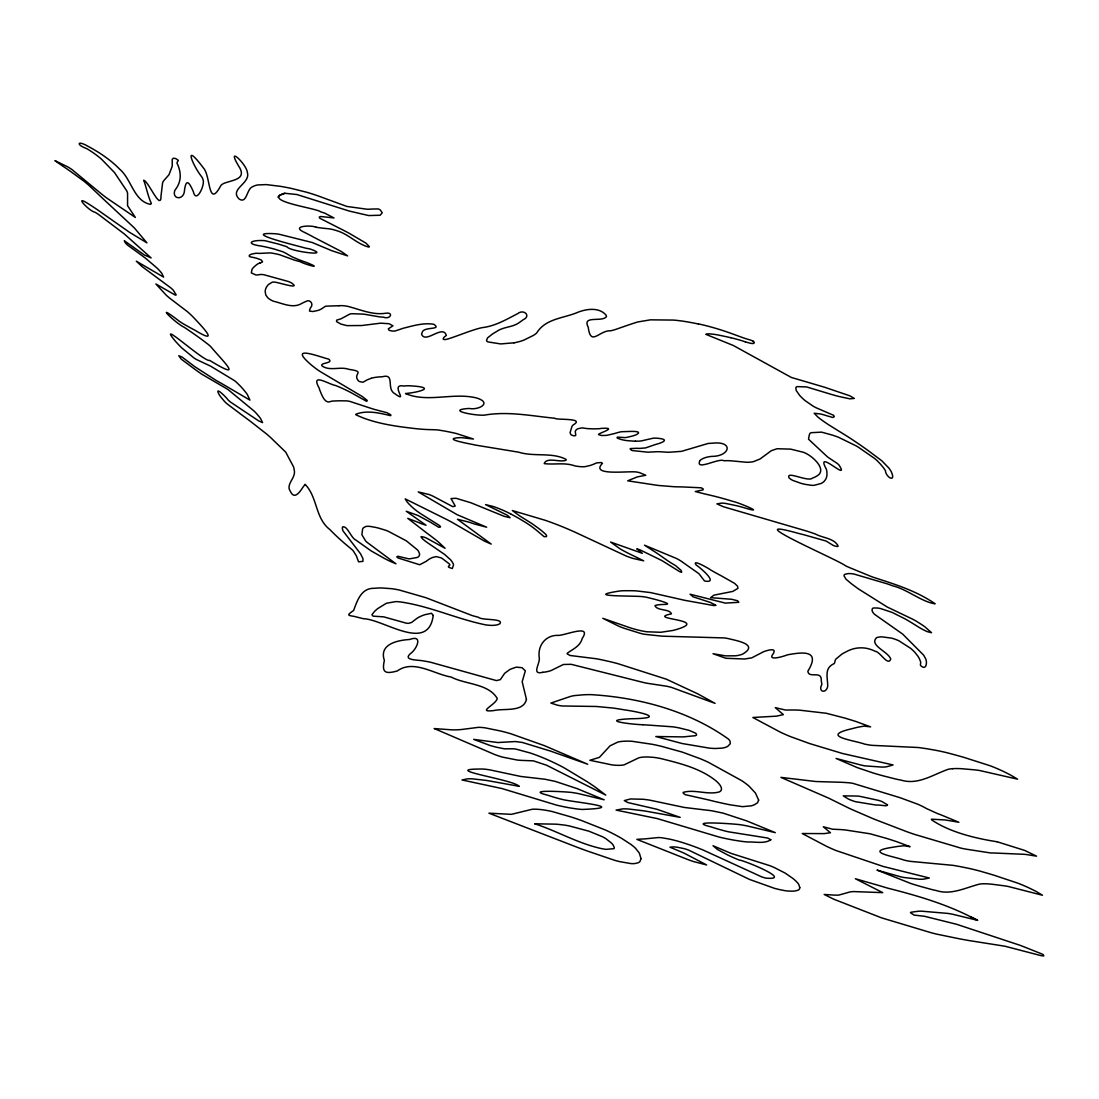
<?xml version="1.0" encoding="UTF-8"?>
<svg xmlns="http://www.w3.org/2000/svg" width="1099" height="1099" viewBox="0 0 1099 1099"><rect width="100%" height="100%" fill="white"/><g stroke="black" fill="none" stroke-linecap="round" stroke-linejoin="round"><path stroke-width="1.5" d="M277.937 197.133L279.641 195.127L285.232 193.328L296.936 194.537L349.386 211.09L368.673 215.555L380.13 215.253L382.246 212.739L380.281 209.991A3.242 1.346 28.5 0 0 378.138 208.934L371.613 209.044A63.041 26.184 29.2 0 1 367.245 209.25L346.886 206.447L319.452 196.405A103.704 40.828 28.5 0 0 306.14 192.091L291.757 188.52A184.302 71.078 28 0 0 280.451 186.335L266.192 184.591L257.592 184.962A46.639 18.463 29 0 0 252.866 186.61C246.451 188.492 247.234 204.112 239.239 199.111C228.757 189.028 250.847 183.602 247.344 172.406C246.671 164.232 225.542 144.189 238.579 165.935C247.838 179.824 231.958 179.824 223.262 183.657A64.374 25.167 29.1 0 0 221.009 185.319C207.89 209.84 210.788 175.716 203.494 168.078C182.75 140.425 192.243 164.919 201.859 177.021A21.692 8.38 30 0 1 203.04 179.755C205.238 184.879 196.117 204.304 193.355 191.679C188.561 180.607 185.717 178.601 184.247 192.352C182.31 200.664 171.732 198.809 174.878 190.278C181.706 181.843 181.527 172.502 176.98 163.078A16.938 6.58 29.9 0 1 177.392 161.896L178.326 160.385L176.156 158.819A4.465 1.731 30.1 0 0 173.299 158.283L172.2 159.437L172.255 164.397A59.744 22.845 30.5 0 1 172.076 166.636L169.012 174.714L163.806 180.621A52.134 19.892 29.5 0 0 162.625 182.654L160.962 196.405A103.43 39.399 29 0 0 160.99 198.012C159.685 208.906 148.338 181.143 143.694 180.236C146.538 187.874 148.035 196.515 151.36 203.439A11.43 4.245 29.9 0 1 150.357 204.332C133.79 201.172 131.413 178.876 119.557 169.081A43.424 16.045 30.4 0 0 115.464 165.097L112.386 162.418A54.497 20.057 30.4 0 0 103.814 155.893A50.211 18.504 30.4 0 0 98.567 152.404L93.58 149.395A61.736 22.667 30.4 0 0 87.755 146.167C77.177 139.985 76.037 144.78 86.464 148.502A24.521 9.094 30.5 0 1 89.514 150.302L93.003 152.624A44.29 16.306 30.5 0 1 97.715 156.072L98.8 156.923A34.467 12.735 30.5 0 1 101.671 159.355L114.516 172.57L126.797 190.924A31.885 11.718 30.2 0 1 127.566 193.259L127.566 205.719L135.342 217.437L106.521 197.875A95.256 35.855 30 0 1 101.012 193.575L71.93 169.534A25.098 9.08 30.4 0 0 67.685 166.856L54.95 160.619L61.53 165.262A217.877 73.674 30.3 0 1 70.432 171.32L83.812 181.101A56.887 20.318 30.3 0 1 88.95 185.415L97.344 193.342A285.575 114.062 29.3 0 0 102.344 198.095L134.325 227.905L146.923 242.865L129.407 232.232L98.058 210.197A89.046 31.019 29.9 0 0 86.766 202.82C73.784 194.88 89.843 211.558 94.899 212.189A19.384 6.896 29.9 0 1 98.498 214.442L124.297 233.95L151.126 257.922L144.244 254.927L124.297 240.736L125.245 242.659A15.441 5.509 29.5 0 0 127.649 245.173L140.301 254.364A97.042 33.341 29.4 0 1 145.947 258.581L157.184 268.183A43.795 15.317 29.4 0 1 161.8 273.349L163.627 277.127L136.303 261.177L142.101 266.604L170.977 288.02A18.985 6.635 29 0 1 173.34 290.26L176.183 294.875A2.665 0.934 28.9 0 1 175.167 295.027L155.879 283.968L166.128 295.082A43.768 15.482 28.8 0 0 170.18 298.557L187.393 311.663A57.959 19.782 28.9 0 1 193.424 317.323C200.636 325.07 221.696 346.446 195.018 330.277A230.653 85.736 29.1 0 1 190.58 327.928L183.519 323.971A29.7 10.317 28.7 0 1 179.302 321.224C151.772 300.041 175.359 323.188 184.096 327.214A186.308 59.868 28.7 0 1 201.625 339.399L208.109 344.344A30.223 10.248 28.4 0 1 210.582 346.473C224.017 362.382 244.775 381.765 209.552 360.335C204.702 362.67 155.399 317.171 175.126 340.882A118.39 41.295 28 0 0 181.692 347.861L194.331 358.247A15.757 5.316 28.3 0 0 197.408 359.95L210.623 366.159L234.114 380.405A15.468 5.179 28 0 1 236.587 382.37L240.434 386.189A88.002 28.835 28.3 0 1 247.248 394.349L249.94 400.118L221.407 383.4A58.563 19.919 28.1 0 1 215.459 380.007L194.811 366.695L181.981 356.996L178.766 355.733L181.198 359.085L194.853 369.278A116.151 40.21 28.1 0 0 201.612 374.086L223.784 387.04A27.97 9.218 28 0 1 228.372 389.829L254.034 411.012A43.507 14.218 27.8 0 1 256.603 413.664L258.306 415.656A70.02 22.722 28 0 1 260.697 418.76L262.565 422.62L258.485 420.793A18.463 6.031 27.6 0 0 256.507 419.447L230.708 402.207A23.793 7.899 27.8 0 1 227.946 399.802C226.394 397.343 213.975 385.103 219.099 394.527A73.564 24.673 27.5 0 0 220.94 397.151L224.594 401.506A25.991 8.613 27.8 0 0 227.191 403.924L242 415.092A277.566 82.81 28.1 0 1 250.709 421.563L266.576 433.995A73.029 23.299 27.7 0 1 270.876 437.787L285.74 452.156L293.557 466.883A86.45 27.406 27.7 0 1 294.161 469.616C296.235 476.842 288.323 481.815 289.051 488.464A39.276 12.405 26.7 0 0 290.356 491.28C294.285 500.265 299.89 491.954 302.816 487.393A505.114 155.124 30.3 0 0 305.082 484.316C317.803 497.462 315.015 518.22 329.934 529.622A158.682 50.994 25.8 0 0 338.204 537.699A177.337 57.285 25.7 0 0 343.863 542.769L351.611 549.266A15.276 4.657 26.4 0 1 353.342 551.011L356.364 555.86A53.906 16.279 26.6 0 1 357.01 557.646L358.576 561.823L362.904 561.383L363.013 558.745L360.568 553.841L343.053 530.954A36.253 11.32 26.3 0 1 342.558 526.888C347.641 525.404 350.897 538.428 356.419 540.378A13.243 4.121 26.3 0 0 358.823 542.164L371.256 550.97L384.471 558.457A92.371 29.453 26.2 0 0 389.65 561.081L395.956 563.814L366.846 542.164A14.067 4.396 26.3 0 1 365.569 540.887L361.887 534.718L362.615 529.017A42.737 13.449 26.1 0 1 363.494 527.754L365.665 526.545A19.658 6.182 26.3 0 1 367.629 526.297A22.639 7.13 26.2 0 1 370.102 526.421L375.377 527.355A57.821 18.051 26.1 0 1 378.812 528.179L385.474 530.185A18.532 5.852 26.2 0 1 388.235 531.27L406.3 540.818L417.277 549.734A13.834 4.369 26.1 0 1 418.499 551.231L419.502 553.69A28.203 8.888 26.2 0 1 419.475 555.009A30.044 9.465 26.2 0 1 417.345 557.44L409.625 558.841A13.174 4.135 26.1 0 1 408.086 558.69L397.865 556.259L396.808 556.822A3.118 0.975 26.1 0 0 398.346 558.072L419.694 564.749L426.481 561.177M699.843 460.715C695.008 471.526 719.048 457.555 723.966 460.756A53.356 20.744 23.8 0 1 733.006 460.989L746.358 462.267A43.136 17.268 24.3 0 0 753.639 461.594L760.11 458.956L771.319 450.686L777.075 448.735L790.703 449.134L803.726 452.376A13.779 5.591 23.5 0 1 807.367 454.162C814.194 457.94 828 470.729 815.994 476.513A93.772 38.012 24.2 0 1 812.395 478.161C808.04 482.31 785.345 470.152 789.096 477.886A8.036 3.201 23.5 0 0 792.86 480.428L800.951 483.326A41.089 16.526 23.6 0 0 805.127 484.343L811.268 485.277A20.318 8.119 23.5 0 0 814.222 485.305L820.939 483.533A44.276 17.79 23.7 0 0 824.044 481.444L825.514 479.562A63.44 25.511 23.9 0 0 826.984 474.397L826.915 472.364A83.936 33.712 24.1 0 0 826.379 469.232C814.153 446.95 850.873 483.313 838.963 464.987A12.57 5.11 23.3 0 0 836.943 463.228L828.495 457.596A18.037 7.418 23.2 0 1 826.489 455.961L808.507 439.174L809.29 435.067A34.728 14.369 23.2 0 1 809.592 434.146A17.872 7.391 23.4 0 1 810.045 433.404L810.54 432.979A6.086 2.528 23.5 0 1 811.378 432.69L821.503 432.127L832.383 435.108A138.076 54.84 23.1 0 1 838.194 437.114L856.217 445.919A36.762 15.125 23.2 0 1 858.717 447.444L874.392 458.324A27.132 11.169 23 0 1 877.222 460.756L880.011 463.654A98.251 39.784 23.5 0 1 882.538 466.635L883.775 468.201A39.069 16.004 23.1 0 1 885.409 470.702C885.986 477.612 896.399 483.024 891.262 471.705A52.12 21.334 23.1 0 0 888.94 468.133L881.824 460.811L868.224 450.631A233.62 90.585 24.1 0 0 854.143 440.85L852.508 439.751A143.049 57.121 23.7 0 0 846.436 435.836L828.756 424.846A86.917 37.531 23 0 1 818.164 417.304L814.167 413.251L820.747 414.007A42.064 17.515 23.4 0 1 824.484 415.037A38.891 16.21 23.4 0 1 826.984 415.834L832.891 417.496L834.21 416.7A4.946 2.102 23.4 0 0 833.495 415.257L817.134 408.21A21.994 9.396 23.6 0 1 813.191 406.204L805.265 400.737A39.866 17.117 23.5 0 1 799.646 395.393L796.239 390.543L795.827 387.823A9.41 4.025 23.8 0 1 797.022 386.614L806.68 386.944L827.643 393.277A113.939 50.98 23.8 0 0 838.619 396.409L849.774 398.813L854.308 398.442L849.829 395.819L824.456 387.191L791.335 377.452L733.363 345.512L705.792 334.316A15.139 6.512 24.8 0 1 709.13 333.835L714.199 334.33A101.781 42.737 24.3 0 1 721.562 335.676L730.917 337.723M427.223 560.586L427.978 559.995A112.194 35.237 25.1 0 1 432.786 557.413L436.372 556.616L440.891 557.811A3.956 1.25 25.8 0 1 442.293 558.526L449.326 563.924A10.811 3.421 25.8 0 1 449.862 564.955C447.636 567.111 447.458 566.96 452.307 568.526L453.489 565.051A18.491 5.866 25.9 0 0 453.118 563.54L451.895 561.52A37.215 11.773 26 0 0 450.384 559.638L444.807 554.583L426.92 542.315A27.516 8.902 25.9 0 1 422.497 538.785L420.999 536.861A2.28 0.728 26 0 1 421.302 536.642L423.953 537.123A9.548 3.063 26 0 1 426.302 538.002L445.068 548.264L438.116 541.711A180.057 54.95 26.5 0 0 426.728 532.988L407.77 518.357L418.637 522.52A29.494 9.699 26.2 0 0 421.233 523.673L426.041 525.24L406.218 511.227L417.936 515.458L430.217 522.094A29.632 9.603 26.1 0 1 432.429 523.44L438.762 527.3L440.534 526.971A6.086 1.992 26 0 0 439.573 525.597L422.813 515.046A31.39 10.427 26.1 0 1 420.216 513.37L419.296 512.752A36.226 12.048 26.1 0 1 411.699 506.721L409.213 504.262A53.48 17.872 26 0 1 407.152 501.968L405.188 498.877L445.823 519.071A84.76 27.228 26 0 1 452.348 522.492L484.357 541.065L491.212 544.087L457.486 519.264L469.108 522.176A168.023 53.15 25.3 0 1 474.425 523.976L486.651 527.218L457.047 514.662L418.224 491.899L429.297 494.591A21.279 7.102 26.2 0 1 433.638 496.501L452.815 506.68L455.233 506.035L451.002 498.589L455.989 498.259L471.045 502.82L504.139 516.31L510.115 517.739L507.436 515.294L485.579 504.592L493.259 506.502A45.842 15.482 25.6 0 1 510.609 513.865M284.778 193.136C260.628 201.048 316.746 208.082 320.633 211.832A47.477 18.834 28.6 0 1 324.796 213.179L334 217.959L320.949 216.517L319.273 216.97L319.658 218.165L344.111 230.611A77.85 30.387 28.4 0 1 349.496 233.469L366.063 243.209L369.333 246.588A2.28 0.92 28.3 0 1 368.687 247.055C356.928 244.033 348.369 233.908 336.582 230.639A26.953 10.674 28.5 0 0 332.173 229.375A23.491 9.314 28.5 0 0 329.576 228.88L325.936 228.496A93.662 37.888 29.5 0 1 324.301 228.345A160.77 65.803 30 0 1 316.127 227.259M371.174 378.317L367.588 379.677A67.451 24.247 26.7 0 0 365.582 380.803L363 382.218L359.909 381.71A2.775 1.003 27.3 0 1 358.398 380.831C352.106 373.33 366.462 371.86 348.933 369.36C340.292 366.201 330.098 371.366 322.268 366.118C318.628 362.436 334.412 363.673 328.67 359.085C322.144 357.821 289.902 344.935 307.528 361.557A57.066 20.647 27.5 0 0 311.882 365.431L315.042 367.931A36.418 13.078 27.6 0 0 320.056 371.476L362.34 396.56L367.039 400.297A3.063 1.085 27.2 0 1 366.42 401.245L350.815 392.508A60.747 21.046 27.2 0 0 340.951 387.741A44.029 15.345 27.3 0 0 335.483 385.474C328.258 384.169 310.028 371.874 319.369 388.497A22.818 7.94 27.7 0 1 319.507 389.472C321.471 393.758 324.452 404.459 330.813 401.451A24.274 8.421 27.2 0 1 332.447 401.066L337.942 400.847A108.54 38.465 28.1 0 0 339.825 400.792L347.133 400.901A22.598 7.885 27.1 0 1 349.867 401.41L370.418 408.155A42.092 15.029 27.3 0 0 374.979 409.556L386.917 412.716L390.626 414.721A2.61 0.92 26.9 0 1 390.516 415.656C379.334 412.977 367.148 410.037 356.145 414.103A6.924 2.418 27.1 0 0 355.733 414.666C373.619 423.472 396.464 426.494 416.878 428.775A200.21 73.784 28.1 0 0 426.192 429.489A152.555 55.774 27.7 0 0 429.654 429.613L435.767 429.791A42.806 15.166 26.3 0 1 438.817 430.094L444.216 430.973A163.572 56.173 25.6 0 1 456.195 433.473L473.477 439.037L461.937 437.677A11.498 4.121 26.3 0 0 460.632 437.622C439.655 438.625 469.63 443.721 474.342 444.848A79.334 29.082 26.7 0 0 478.848 445.644L513.439 451.318A143.749 54.208 26.8 0 0 518.577 452.156C533.853 457.005 551.561 452.06 565.697 459.176A2.94 1.085 25.5 0 1 566.26 460.041C560.737 463.119 546.862 456.415 544.184 463.613C554.363 464.918 564.927 462.212 574.901 465.907A36.487 13.6 25.6 0 0 581.028 466.69L582.182 466.732A31.706 11.801 25.6 0 0 585.382 466.608L590.506 465.385A182.008 68.811 26.8 0 0 596.551 462.913L601.263 462.542A1.855 0.701 25.2 0 1 602.431 463.366C589.133 476.98 631.568 470.166 637.599 472.24A7.995 3.009 24.9 0 1 639.536 472.639L645.8 475.249L637.228 476.925L627.694 480.826L657.999 485.428L673.811 486.706A305.549 123.404 26.8 0 0 682.479 486.926L701.203 487.805L703.14 488.863L703.044 489.893L695.269 491.528L705.022 494.014A236.601 83.318 23.4 0 1 710.38 495.251L714.24 496.185A149.862 54.291 23.6 0 1 733.102 501.46C738.734 502.504 769.946 515.665 742.017 507.106A130.575 47.6 23.5 0 0 736.454 505.677L725.78 503.466A31.047 11.677 23.9 0 0 721.768 503.095L716.905 503.864L723.403 506.749L806.927 531.147A120.148 43.987 23.1 0 1 815.568 534.087C822.505 537.961 834.567 538.235 838.166 546.162A3.242 1.236 23 0 1 837.122 546.464L835.185 546.107A6.429 2.445 23 0 1 834.059 545.736L833.454 545.489A2.5 0.948 23 0 1 832.644 545.049L826.077 541.038L804.152 534.828A143.2 51.887 22.9 0 0 798.066 533.303C734.022 515.362 839.032 560.202 845.529 565.806A66.022 25.373 22.8 0 0 849.843 567.73L870.518 576.233A35.072 13.325 22.6 0 0 873.334 577.277L885.725 581.289A93.69 34.028 22.4 0 1 890.369 582.855C905.961 588.089 921.608 594.408 935.125 603.791C921.841 602.046 907.17 589.229 892.525 585.767A72.713 26.568 22.4 0 0 887.168 583.83L854.225 574.118A17.227 6.402 22.7 0 0 850.956 573.651A19.878 7.391 22.7 0 0 847.906 573.623L844.939 574.324A10.702 3.984 22.8 0 0 844.018 575.876L846.065 579.269L851.588 583.871A158.009 61.063 21.9 0 0 858.69 589.078L887.209 607.019L912.252 618.998A29.7 10.77 22.3 0 1 916.209 621.127L921.937 624.768A88.689 31.61 22.6 0 1 925.152 627.021L931.554 632.736L927.24 631.623A34.454 12.68 22 0 1 925.715 630.922A30.909 11.361 22 0 1 919.588 627.694L911.882 622.913A87.467 31.06 22.6 0 0 904.587 618.641L892.168 612.431L880.739 608.599A19.658 7.144 22.4 0 0 877.703 608.049L873.746 607.967A8.641 3.146 22.5 0 0 872.372 608.599L872.043 610.371A18.408 6.704 22.4 0 0 872.743 612.088L873.128 612.665A14.891 5.426 22.4 0 0 874.667 614.41L902.664 634.096L923.394 654.894A40.072 14.177 22.4 0 1 924.85 657.381C927.817 660.815 926.663 671.297 920.935 665.829A5.729 2.019 22 0 1 920.385 664.799L920.646 663.137A23.958 8.449 22.3 0 0 920.55 661.612L919.368 658.686A62.272 21.898 22.6 0 0 917.857 656.144L915.179 652.71A42.985 15.152 22.4 0 0 910.604 648.3L898.968 640.827A17.213 6.113 22.3 0 0 891.523 638.121L881.755 636.843A28.698 10.166 22.3 0 0 876.562 637.695C868.718 645.333 888.39 651.597 890.767 659.098C887.923 666.708 880.217 651.597 875.175 651.295A11.32 3.956 22.5 0 0 871.273 649.633C863.141 646.597 853.909 647.448 846.367 651.68A271.659 90.681 20.8 0 0 841.807 654.18L835.872 659.084A51.639 17.68 22.4 0 0 835.048 660.952L834.718 662.422A30.209 10.344 23 0 1 834.141 663.604C823.742 668.247 827.835 677.657 827.712 686.408C826.201 693.964 817.67 692.095 821.818 684.485A143.763 47.6 24 0 0 821.241 680.734C822.148 669.827 808.562 679.031 807.875 671.187C818.508 653.919 809.235 651.226 792.585 653.974A132.773 43.878 22.3 0 0 787.282 654.894C784.288 656.144 766.868 661.625 773.064 653.96A67.273 22.722 23.8 0 0 773.847 652.6C775.88 648.451 769.534 649.811 767.487 650.484A92.412 30.69 22.7 0 0 763.599 651.707L751.702 657.875L744.614 659.002L725.917 658.274L713.031 653.713L722.373 655.306A24.054 7.981 23.8 0 0 725.999 655.869L735.327 655.801A57.395 19.219 23.9 0 0 738.679 655.306L739.531 655.1A68.77 23.052 24 0 0 742.787 654.015C758.53 644.797 738.432 641.074 730.148 639.041A32.86 10.921 23.5 0 0 724.543 637.928L662.367 636.184L644.509 634.288A36.817 12.103 24.4 0 1 640.346 633.34L624.479 628.394A51.145 16.87 24.5 0 1 619.094 626.361L602.788 618.297L629.123 627.46A48.782 16.128 24.5 0 0 632.749 628.601A50.76 16.787 24.5 0 0 641.857 630.895A49.098 16.224 24.5 0 0 647.077 631.788L660.801 632.282L672.835 630.469A231.188 78.716 25.7 0 0 681.682 627.749C703.772 619.177 645.869 619.108 671.434 613.846C669.662 608.599 657.271 611.113 654.977 605.7C659.084 603.214 676.709 606.181 661.474 601.194A150.906 48.576 23.8 0 0 655.375 599.463L646.816 597.334A30.525 10.207 24.2 0 0 642.805 596.688C634.494 595.507 581.069 596.963 619.589 591.015A90.077 29.742 24 0 1 623.573 590.726L631.348 590.712A249.995 79.636 23.1 0 1 636.184 590.877L650.539 592.581L684.787 600.329L714.048 605.604L715.971 605.329L710.27 602.403L693.084 596.798L690.048 594.202L725.395 603.117L738.803 602.307L737.594 600.755L731.632 599.271L710.6 597.664L713.897 595.163L732.799 591.413L737.951 588.35L737.553 586.234L734.64 583.39L721.136 575.739A68.688 25.002 23.8 0 1 717.537 573.843A93.181 34.206 23.7 0 1 710.394 569.79C709.253 568.732 690.708 558.127 696.313 565.133C700.173 567.524 719.749 584.16 704.486 580.931L698.895 573.664L680.611 560.806A30.758 10.784 24.3 0 0 676.503 558.484L644.495 545.186L653.932 551.245A112.084 38.177 24.8 0 1 658.974 554.597L666.969 560.229A44.674 15.977 24.2 0 0 668.769 561.438A56.022 20.112 24.1 0 0 675.528 565.573L681.023 570.312A44.523 15.537 24.5 0 1 681.545 571.343L681.627 572.304L679.553 571.576L661.873 560.559L639.906 549.802L636.774 548.827L642.352 553.333L610.618 542.054L619.987 548.799A59.731 21.293 24.6 0 0 626.883 552.563A56.791 20.222 24.6 0 0 632.365 555.27L643.684 560.833L632.832 558.388A50.774 17.969 24.7 0 1 626.279 556.067L575.052 532.191A119.928 39.949 25 0 0 545.255 520.308L512.313 510.527L519.731 515.939A201.158 74.141 25.1 0 0 524.759 519.085L530.103 522.423A47.697 16.128 25.6 0 1 533.235 524.511L537.535 527.602A117.524 38.85 25.8 0 1 541.491 530.597L545.64 534.21A7.72 2.638 25.3 0 1 546.478 535.501A8.38 2.857 25.4 0 1 546.382 536.642L544.087 536.655L537.782 531.353A48.96 16.512 25.6 0 0 526.036 522.726L519.264 518.646A105.422 34.866 25.7 0 0 515.39 516.461L510.595 513.879M260.065 263.004L262.304 262.098A4.684 1.758 28.8 0 0 262.441 261.452L261.012 259.859L256.671 258.279A37.105 13.834 28.6 0 0 252.427 257.276C246.382 256.74 249.816 253.979 253.663 253.732A20.647 7.775 28.7 0 1 257.358 253.278L259.062 253.388A10.688 4.053 28.9 0 0 259.996 253.374L269.571 252.935A16.183 6.141 28.7 0 1 271.48 253.031L276 253.869A84.596 31.61 28.2 0 1 279.572 254.707L294.257 260.065A43.754 16.952 28.9 0 0 297.005 260.834L298.681 261.287A19.329 7.377 28.5 0 1 300.618 261.878C305.234 264.529 324.782 269.832 306.621 262.524A90.214 35.58 29 0 1 299.024 259.776L293.035 257.262A16.403 6.319 28.7 0 1 290.246 255.806L285.232 252.921A12.144 4.63 28.7 0 0 282.594 251.698L274.626 249.171A117.95 43.74 28.1 0 0 265.766 246.973A89.967 33.588 28.3 0 0 261.328 246.08C245.517 243.937 250.38 240.132 262.373 240.53A22.942 8.751 28.8 0 1 265.161 240.736L277.951 243.937A165.056 60.665 27.9 0 1 287.059 246.822C289.49 251.41 333.739 257.084 309.753 248.896A242.398 98.924 30.5 0 1 305.632 248.154C299.697 246.341 237.521 231.449 275.739 233.785A52.065 19.961 28.5 0 1 278.954 234.211L312.253 242.522L331.898 250.751L347.627 255.902L341.308 251.479L313.531 237.109A88.25 33.643 28.5 0 0 308.283 234.307L305.989 233.125A53.796 20.757 28.6 0 0 302.994 231.669C291.427 225.762 311.882 224.993 316.127 227.273M514.044 342.819L500.649 343.932L487.956 341.913A1.8 0.701 26.8 0 1 486.486 340.731L487.475 337.942L492.27 334.165A297.829 115.766 24 0 1 496.473 331.596C503.562 326.458 513.109 327.598 519.951 322.062A314.341 127.924 29.7 0 0 523.014 319.864C531.682 315.935 523.632 308.654 517.725 313.627C506.351 319.466 495.099 326.197 482.118 327.639A188.904 73.084 25.2 0 0 477.928 328.67C467.968 331.527 458.42 335.607 448.571 338.78C442.705 340.745 441.07 338.987 446.331 335.415C442.924 323.944 425.272 344.413 421.563 334.123A69.924 26.98 26.6 0 1 422.153 332.626C423.046 326.169 442.595 330.428 433.844 324.287C423.486 322.529 413.073 325.785 403.099 328.299A115.024 43.548 26.4 0 0 400.558 329.178L395.352 330.923A21.417 8.16 27.6 0 1 392.055 331.019L389.087 330.304L388.304 328.848L392.961 325.799L389.032 323.724L380.625 323.161L361.791 325.524L346.996 325.634L340.924 324.081L336.541 321.609L336.692 320.125L339.783 319.191A39.138 14.672 28.2 0 0 341.83 318.38L349.908 314.026A26.568 10.001 27.6 0 1 352.147 313.723L362.285 314.067A34.893 13.161 27.5 0 1 365.005 314.341L379.1 316.8A45.54 17.557 28 0 0 383.4 317.144C390.53 320.043 394.046 311.759 385.543 313.27C372.973 315.234 360.541 309.726 348.562 306.552A23.285 8.778 27.8 0 0 346.061 306.044L345.32 305.934A31.761 11.952 27.7 0 0 338.945 305.742M338.959 305.742L327.214 306.113A13.449 5.042 27.9 0 0 325.4 306.319L322.282 308.352A48.864 18.271 28.5 0 1 321.169 309.08A58.645 21.925 28.6 0 1 318.586 310.22A49.4 18.463 28.5 0 1 316.993 310.66L314.369 311.209A59.112 22.062 28.6 0 1 312.72 311.512L309.478 311.058L310.083 308.517A43.383 16.087 28.5 0 0 310.577 307.775C314.108 304.176 309.945 298.557 305.577 301.634A141.428 52.312 27 0 0 300.947 303.887C292.293 308.544 282.182 303.2 273.417 301.222A7.995 2.94 28.4 0 1 270.876 299.986L270.038 299.478A7.308 2.679 28.4 0 1 267.758 297.719L265.779 295.027L265.189 291.537A61.132 22.681 28 0 1 265.793 288.556L266.562 286.99A98.965 36.803 27.7 0 1 268.417 284.559L272.222 282.182A12.158 4.52 28.4 0 1 274.269 282.113C276.797 281.811 302.239 290.356 291.523 282.965A10.468 3.915 28.4 0 0 288.062 281.413L263.939 274.75A17.062 6.347 28.5 0 0 260.71 274.475L257.111 274.984A11.224 4.176 28.8 0 1 255.957 274.984L251.341 272.909L252.001 269.324A102.619 38.396 27.9 0 1 254.515 266.48L256.314 264.969A47.738 17.886 28.4 0 1 259.996 262.949M542.879 672.3C531.133 675.212 539.952 663.892 539.307 658.109C537.397 646.432 544.623 635.73 557.014 635.332C562.633 636.706 592.746 622.817 582.236 638.423C580.286 646.267 572.716 649.179 567.235 653.259A13.916 4.286 24.6 0 0 567.235 653.946L570.189 655.499L596.798 658.823A184.481 54.291 23.7 0 1 604.587 660.444L609.643 661.584A129.064 38.616 23.9 0 1 617.542 663.562L666.31 679.168L697.892 693.922L715.092 703.374L671.365 687.342A39.413 12.13 23.8 0 0 666.543 686.202L648.795 683.523A76.257 24.109 24.4 0 1 644.481 682.74L571.109 664.304L563.361 664.497L551.451 670.39A104.048 31.445 25.4 0 1 542.892 672.313M753.117 343.547L751.276 343.424A27.777 12.199 24.6 0 1 745.232 341.762M635.442 441.166L638.272 441.166A38.465 14.988 25.3 0 0 641.528 440.864L653.163 438.199A26.568 10.303 24.7 0 1 658.425 438.336C670.376 439.573 661.667 442.897 655.883 444.394A147.321 58.178 26.2 0 1 654.207 444.93L646.459 447.609A13.202 5.097 25.1 0 1 645.511 447.925L639.522 448.406A27.887 10.784 25.2 0 1 636.994 448.282L630.194 448.584A2.734 1.044 25 0 0 632.186 450.549L648.273 452.225A15.757 6.086 25 0 0 649.482 452.074L657.916 451.689A121.755 45.705 24 0 1 660.279 451.771L664.758 452.046A132.965 53.164 25.7 0 0 668.783 452.266L681.517 451.346L708.099 443.474A41.405 16.279 24.1 0 1 711.602 443.282C734.297 440.424 730.148 456.442 711.918 456.373A56.283 21.856 23.9 0 0 699.761 460.673M642.833 724.722C633.01 724.557 596.633 720.312 631.472 718.732C668.068 718.238 639.398 711.905 624.067 709.803A193.067 54.442 23.4 0 0 612.844 708.031L596.372 706.478L562.29 705.984A71.462 21.06 24.9 0 1 557.839 705.297L550.874 703.072L569.859 696.642A110.917 32.187 23.9 0 1 574.324 695.612L583.679 694.774A254.171 71.806 23.1 0 1 590.822 694.623C639.027 697.453 688.977 710.778 728.568 739.174A18.024 5.44 23.6 0 1 730.066 741.276L730.286 743.707L727.73 746.358A60.28 18.202 23.8 0 1 722.043 748.131L715.325 748.488A73.606 22.282 23.9 0 1 709.226 748.117L682.122 743.515L655.815 736.509L683.015 736.907L695.31 735.712L696.491 735.176L696.395 734.036A3.901 1.168 23.7 0 0 695.159 732.978L689.087 730.354L678.715 727.813A79.829 23.367 23.5 0 0 672.863 726.837L648.726 725.106A324.617 102.811 25.8 0 1 642.833 724.722M698.401 323.999L696.23 323.546A170.235 69.993 24.2 0 0 689.389 322.227L684.471 321.403A114.736 47.971 24.5 0 0 673.618 320.084L650.429 319.836L637.695 321.98A791.981 292.416 19.3 0 0 626.375 325.702L615.234 329.563A182.379 77.878 27.6 0 1 610.728 330.799C599.202 330.057 590.74 347.078 588.253 327.296C581.687 314.781 602.018 322.584 606.442 316.677A8.545 3.599 26.1 0 0 605.961 314.987C598.502 306.511 585.011 309.094 575.807 313.119C561.96 318.449 545.283 319.026 536.669 333.011A130.218 52.766 27.7 0 1 533.51 335.36L523.811 340.14A149.217 60.39 27.9 0 1 514.044 342.833M745.232 341.803L742.223 340.827A79.032 33.451 24.3 0 0 730.917 337.75M972.299 917.651C945.648 903.928 916.896 895.52 887.992 888.226A379.842 118.651 22.9 0 1 880.601 886.014L855.365 878.733L882.717 892.635L853.648 891.577A77.617 20.524 22.1 0 0 850.008 891.948L839.1 895.012A31.047 8.297 22.8 0 1 837.411 895.149L834.155 895.108A46.446 12.46 22.8 0 1 831.613 894.929L824.168 894.462L833.798 899.216L881.535 917.844L931.526 932.845A90.956 24.824 22.2 0 0 937.213 934.246L958.891 938.697A447.678 136.633 23.3 0 0 968.604 940.483L1004.939 946.225L1040.973 955.622L1043.789 955.951L1043.487 954.949A4.341 1.168 21.3 0 0 1041.893 953.959L1020.6 945.483L956.57 924.273L924.506 916.291L914.066 915.082L910.48 912.72A7.459 2.006 22.1 0 1 910.865 912.294L914.409 911.744A67.382 18.422 22.5 0 0 915.371 911.634L917.679 911.332A39.111 10.482 21.9 0 1 921.649 911.181L947.709 913.406A36.789 9.932 21.8 0 1 952.792 914.286L977.451 920.303L972.752 917.885M970.541 916.827L977.698 920.22M753.186 341.253L751.565 340.443A10.399 4.52 24.5 0 0 749.834 339.866L748.474 339.467A49.029 21.746 24.7 0 1 742.155 337.434L732.222 333.794A127.017 52.931 24.5 0 0 698.332 323.862M952.558 768.696A58.59 18.573 21.5 0 0 948.41 769.245C933.175 774.438 918.105 785.332 901.166 780.139A68.742 21.884 22.4 0 1 895.85 779.067L882.95 775.798A182.008 60.184 22.7 0 1 873.513 773.092L857.096 767.555L836.092 758.461L861.382 765.151A37.545 11.842 22.6 0 0 865.188 765.907L882.277 767.102A67.066 21.362 22.7 0 0 886.55 766.8L893.089 764.945L842.329 753.447L809.427 743.501L790.277 736.536A62.025 19.782 23 0 1 780.015 731.989L752.87 717.496L776.54 716.15L783.353 714.625L775.248 707.619L785.483 710.036L793.931 709.981A140.493 43.603 22.3 0 1 799.468 710.16L826.269 713.265L844.609 718.018A238.868 71.476 22.3 0 1 856.162 721.576L870.628 726.879L864.061 726.109L857.907 727.208A435.767 129.6 20.1 0 0 851.629 728.788C819.098 736.261 853.854 740.19 864.57 744.092A45.883 14.85 22.6 0 0 871.809 745.328L918.366 747.526A179.219 55.06 21.4 0 1 927.515 748.859L935.331 750.219A111.274 34.934 21.6 0 1 944.082 752.046A63.989 20.414 21.7 0 1 947.942 752.98L955.361 754.972A321.719 93.923 21.4 0 1 963.988 757.39L990.281 765.811A53.686 17.213 21.5 0 1 995.996 768.105L999.197 769.492A55.458 17.763 21.5 0 1 1004.623 772.02L1007.055 773.229A98.8 31.212 21.7 0 1 1010.627 775.07L1017.592 779.177L979.937 770.578A46.131 14.727 21.4 0 0 975.088 769.891L961.955 768.737A68.564 21.678 21.4 0 0 952.545 768.696M371.174 378.317A76.683 27.571 26.6 0 1 375.899 377.273L378.372 376.998A109.982 39.358 26.4 0 1 382.315 376.765C395.42 373.152 386.01 388.799 394.665 393.566C409.79 404.611 388.909 383.235 403.773 386.037A97.399 35.086 26.3 0 1 408.004 385.735C439.586 387.109 417.95 392.508 405.476 393.524C427.277 403.017 453.049 392.302 476.087 397.852C492.901 402.591 478.876 410.394 469.177 408.457C442.87 410.119 479.796 416.796 486.101 414.845C509.112 411.26 532.012 416.04 554.913 418.252C555.531 420.258 585.932 417.579 573.225 424.901A36.171 13.779 25.3 0 0 571.947 426.467L570.079 432.676L570.876 434.586A1.964 0.742 25.6 0 0 571.988 435.273L573.815 435.767A4.684 1.772 25.6 0 0 575.78 435.19L575.244 431.412L576.261 429.75A25.263 9.603 25.4 0 1 578.404 428.624L581.879 427.923A8.078 3.077 25.5 0 1 583.074 427.992L585.685 428.39A25.634 9.877 25.7 0 0 587.608 428.624L592.265 428.83A169.37 67.218 26.8 0 0 594.902 428.857L599.134 428.706A29.082 11.237 25.6 0 0 601.057 428.418C621.526 427.099 592.869 434.572 599.601 434.847A3.352 1.291 25.4 0 0 601.496 435.492L605.453 435.451A48.521 18.765 25.7 0 0 607.5 435.19L614.162 433.624A238.607 94.445 27.4 0 0 616.69 432.896L620.221 431.948A28.203 10.866 25 0 1 622.556 431.66C625.826 431.811 645.278 429.86 636.115 434.819A178.148 70.473 26.7 0 1 631.279 436.33L626.595 437.402A41.432 16.1 25.5 0 1 624.946 437.608L617.322 437.127L617.088 437.855A1.855 0.714 25.2 0 0 617.789 438.35L621.169 439.49A31.431 12.199 25.3 0 0 625.331 440.383A27.159 10.537 25.3 0 0 626.773 440.603L632.475 441.056A113.664 45.018 25.9 0 0 635.442 441.166M753.296 341.226A3.063 1.333 24.5 0 1 752.98 343.396M526.435 699.307C523.577 712.523 504.07 708.141 493.918 710.558C475.977 712.66 495.924 704.857 497.27 698.469C488.299 683.317 465.372 684.608 451.112 677.011C434.023 674.278 413.691 659.139 397.288 670.953C384.98 674.401 381.641 672.396 384.362 660.458C378.784 644.014 397.604 640.277 409.707 639.467C423.211 634.411 416.947 648.547 411.26 652.971C401.066 660.76 419.076 659.757 423.61 660.952A97.907 27.063 25 0 1 430.465 662.216L496.446 680.597L500.347 679.649L504.661 673.302L510.115 669.305L516.255 667.148L522.025 667.684L525.336 670.843L522.176 681.751L526.435 699.307M534.787 823.81C556.231 830.748 576.398 842.521 598.557 847.92A39.509 9.946 24.1 0 0 602.403 848.771A42.27 10.647 24.2 0 0 606.098 849.362L613.901 848.675A21.856 5.481 24.1 0 0 614.314 847.563L613.05 844.87A30.401 7.624 24.1 0 0 611.332 842.947L606.085 838.825A14.864 3.737 24 0 0 602.582 836.792L588.885 831.187L569.406 825.967A64.923 16.073 24 0 0 564.35 825.074L558.058 824.346A93.91 23.079 23.9 0 0 553.827 824.126L534.787 823.81M641.019 858.662L639.906 861.616A55.651 13.957 24.1 0 1 637.846 862.866L634.782 863.553A37.448 9.369 24 0 1 630.799 863.567L619.561 861.602A50.307 12.638 24 0 1 614.423 860.229L587.003 850.901A366.132 102.166 24.7 0 1 577.772 847.494L488.918 813.178L511.392 814.345L532.191 809.262A72.424 18.037 24.1 0 1 543.964 809.977L545.969 810.293A61.764 15.413 24.1 0 1 552.715 811.68L570.834 816.9A131.701 32.159 24 0 1 581.426 820.486L605.618 830.088A48.15 12.103 24 0 1 613.091 833.715A50.293 12.638 24 0 1 622.089 838.661L630.84 844.375A35.965 9.067 24 0 1 635.497 848.249L639.316 853.058L641.019 858.662M433.212 615.454C428.445 653.397 383.427 619.08 363.247 618.696A105.325 29.288 25.5 0 0 357.752 617.308C349.839 614.836 344.289 616.855 353.617 610.481C357.271 600.631 361.228 587.786 374.471 588.308A105.216 30.909 25.4 0 1 381.738 587.965L391.78 588.707A70.556 20.881 25.6 0 1 399.349 590.039L425.794 597.664L472.35 615.632A120.079 37.929 25.9 0 0 478.45 617.267C481.431 620.578 504.098 618.146 499.921 623.71A47.848 14.713 25.5 0 1 498.094 624.548A44.812 13.765 25.5 0 1 495.676 625.125A45.705 14.04 25.5 0 1 485.799 624.891C456.95 619.067 429.846 606.153 400.599 601.964A44.633 13.161 25.6 0 0 395.777 601.606L386.436 603.241L377.754 608.571A465.729 132.91 23 0 0 374.553 611.387L371.943 614.726L373.056 616.141L383.785 616.869L405.929 623.078A13.064 3.833 25.8 0 0 408.773 623.298L411.603 622.446L416.878 618.407A145.92 42.806 24.7 0 1 419.282 616.979L421.398 616.003A227.933 66.393 24.2 0 1 425.162 614.629L431.522 613.297L433.212 615.454M758.653 800.113L757.568 802.737L754.436 804.729A104.735 30.154 23.8 0 1 751.386 805.814L742.539 806.666L729.997 804.784A269.269 81.903 24.4 0 1 723.939 803.534L715.531 801.652A132.718 38.781 23.9 0 1 709.047 800.031L685.185 794.659L683.441 793.368A7.872 2.198 23.6 0 1 683.18 792.393C694.431 789.013 707.248 795.072 718.883 792.049A33.121 9.438 23.6 0 0 720.765 790.854A34.316 9.781 23.6 0 0 721.178 787.351L720.779 786.417A32.544 9.287 23.6 0 0 718.444 783.216A33.547 9.561 23.6 0 0 715.916 780.785C700.049 768.091 679.567 763.242 660.238 758.42A55.129 15.565 23.6 0 0 653.548 757.362L647.957 756.977A72.987 20.538 23.6 0 0 639.014 757.733L624.053 764.877A57.505 16.197 24.4 0 1 611.868 764.877L589.847 760.274L599.422 757.348L610.027 745.85L617.872 742.059A85.626 24.233 23.6 0 1 632.131 741.303L652.421 744.325A140.796 39.248 23.4 0 1 660.98 746.194L682.438 752.156L700.571 758.846A59.071 16.911 23.6 0 1 708.36 762.294L741.77 780.688A47.958 13.765 23.5 0 1 748.914 786.032L755.48 793.08L758.653 800.113M799.797 887.676L799.44 889.036A31.637 8.325 23 0 1 798.135 890.135L795.676 890.849A51.571 13.614 23.1 0 1 792.365 891.179L788.601 891.083A35.539 9.341 23.1 0 1 784.507 890.588L779.878 889.668A63.976 16.966 23.2 0 1 774.452 888.335L749.504 879.42L688.524 850.063A17.557 4.547 23.5 0 0 684.018 848.607L677.204 847.233A42.476 10.935 23.4 0 0 673.22 846.889L669.95 847.178L681.627 852.082A14.04 3.627 23.6 0 1 685.117 853.676L706.63 864.954L693.496 861.547A35.031 9.135 23.6 0 1 687.974 859.61L636.87 839.361L642.311 839.004A90.365 23.697 24.3 0 0 645.69 838.812L658.452 837.534A41.267 10.674 23.5 0 1 662.409 837.85L669.456 839.1A59.593 15.331 23.5 0 1 680.679 841.999L683.152 842.768A68.001 17.447 23.4 0 1 693.4 846.244L695.969 847.205A60.569 15.578 23.5 0 1 703.497 850.2L751.661 872.263A14.246 3.709 23.2 0 1 754.395 873.513L761.401 876.768A11.333 2.981 23.1 0 0 763.929 877.593A10.688 2.816 23.1 0 0 766.278 878.156C794.11 880.491 741.798 859.514 739.366 860.119A46.776 12.57 23.2 0 1 732.552 857.247A51.323 13.82 23.2 0 1 727.565 854.912L717.441 849.458L713.017 845.735L731.165 853.415L769.767 865.655A31.39 8.27 23 0 1 774.465 867.633L785.236 873.142L793.025 878.541A42.847 11.265 23.1 0 1 795.923 881.11L797.366 882.607A32.846 8.655 23 0 1 798.794 884.53L799.797 887.676M877.236 870.161L911.126 883.61A163.875 48.342 22.3 0 0 919.698 886.22L931.416 889.434A62.135 17.694 22.1 0 0 936.279 890.533C951.281 895.465 965.623 887.566 979.827 884.036A52.944 14.988 21.4 0 1 983.619 883.788A61.97 17.502 21.4 0 1 992.191 884.255L1004.115 885.794A41.666 11.869 21.4 0 1 1008.511 886.55L1042.47 895.245L1036.302 891.55A89.321 25.222 21.5 0 0 1033.101 889.915L1030.917 888.844A50.073 14.314 21.4 0 0 1026.04 886.577L1023.183 885.327A48.466 13.861 21.4 0 0 1018.031 883.239L994.348 875.326A292.636 76.875 21.4 0 0 986.559 873.004L979.855 871.067A57.807 16.471 21.6 0 0 976.365 870.147A100.655 28.258 21.5 0 0 968.439 868.292L961.35 866.836A162.377 44.688 21.4 0 0 953.053 865.353L910.535 861.382A41.405 11.979 22.3 0 1 903.941 860.064C894.765 856.506 862.248 851.752 892.635 847.288A394.376 105.119 20.3 0 1 898.446 846.34L904.12 845.763L910.096 846.697L897.045 841.793A217.066 58.453 22.1 0 0 886.605 838.413L869.968 833.756L845.488 829.992A127.278 35.429 22.1 0 0 840.405 829.566L832.63 829.209L823.302 826.778L830.459 832.74L824.126 833.619L802.215 833.523L826.64 846.367A56.049 16.018 22.6 0 0 835.899 850.489L883.17 866.452L929.356 878.019L923.311 879.2A60.624 17.296 22.3 0 1 919.368 879.241L903.735 877.483A33.959 9.603 22.3 0 1 900.246 876.7L877.236 870.161M770.797 839.76C764.698 844.046 755.137 841.683 747.856 841.999A99.748 27.736 23.6 0 1 741.385 841.312L735.107 840.35A136.661 38.369 23.8 0 1 719.213 837.095L657.257 818.59L616.072 810.1L622.748 808.878A89.541 23.34 23.5 0 1 628.353 808.988L643.423 810.787A176.005 44.922 23.2 0 1 651.597 812.202L680.185 817.381L656.872 809.262L627.708 802.517L624.287 800.608L630.51 798.959L642.942 799.261A81.724 21.733 23.5 0 1 650.017 800.196L684.361 807.463L711.616 810.732L723.073 813.136L746.482 820.802L775.331 832.657L746.757 825.844A79.65 21.527 23 0 0 740.63 824.786C738.432 824.154 683.111 819.991 711.122 826.915A91.574 25.662 23.6 0 0 718.32 829.141L720.889 829.869A67.52 18.765 23.5 0 0 728.458 831.806L767.761 838.056L770.797 839.76M887.497 804.839L886.934 805.498A8.613 2.596 22.3 0 1 885.506 805.732L878.238 805.031A29.343 8.874 22.5 0 1 875.724 805.018L855.53 801.693A20.799 6.264 22.5 0 1 852.659 800.773L850.049 799.784A8.943 2.679 22.5 0 1 848.112 798.877L843.249 795.855L856.918 796.047A34.728 10.358 22.3 0 1 859.844 796.335L878.596 800.388A17.213 5.165 22.3 0 1 881.838 801.473L887.497 804.839M996.944 841.738C975.994 838.455 950.113 832.465 931.499 819.772A6.278 1.896 21.9 0 1 931.526 819.181L944.632 819.923A9.891 3.009 21.9 0 0 946.143 820.101L958.905 822.272L940.565 814.689A56.406 16.856 21.9 0 0 937.749 813.686L926.512 808.576A25.497 7.72 22.1 0 0 923.448 806.9L921.484 805.924A33.794 10.207 22.1 0 0 917.83 804.234L899.985 797.668L853.332 783.477A36.033 10.853 22.4 0 0 849.5 782.818L843.07 782.364A62.89 19.384 22.9 0 1 841.188 782.282L816.571 781.554A32.297 9.781 23 0 1 814.332 781.348L780.894 777.378L828.591 798.108L848.716 808.053A43.919 13.188 22.5 0 0 852.274 809.688L869.886 817.313A68.88 20.84 22.3 0 0 874.323 819.208L906.62 831.627A155.247 48.411 22.2 0 0 914.368 834.333L961.103 848.181A69.869 21.169 21.9 0 0 966.172 849.184L990.666 852.961A25.414 7.624 21.7 0 0 993.304 852.975L1023.87 854.294A63.289 19.411 21.6 0 0 1025.71 854.431L1036.563 856.162L1024.666 850.42L997.013 841.724M519.016 786.293L493.272 781.65A167.199 40.855 24.1 0 0 485.923 780.372L472.501 778.848A85.104 21.169 24.4 0 0 467.611 778.82L461.978 779.96L502.009 788.56L556.492 805.1A129.572 34.495 24.8 0 0 570.862 808.053L576.467 808.891A94.569 24.975 24.6 0 0 582.195 809.455C630.208 807.614 575.739 802.38 563.499 799.729A63.989 16.911 24.5 0 1 556.602 797.943L554.239 797.27A86.78 23.093 24.6 0 1 547.59 795.181C522.066 788.89 570.395 791.981 572.73 792.613A75.405 19.48 24 0 1 578.225 793.56L604.175 799.797L577.044 788.601L555.38 781.43L545.022 779.246L520.816 776.471L489.728 769.85A77.603 19.672 24.4 0 0 483.409 769.039C435.231 768.696 513.989 779.479 519.016 786.293M434.339 728.582L495.045 754.67A37.229 9.946 24.8 0 0 502.367 757.087L517.272 760.041A85.296 23.052 25.1 0 0 522.465 760.426L533.358 760.851L546.491 765.192L605.783 795.099L594.971 786.925A178.697 45.457 24.7 0 0 587.292 781.76L563.979 767.734A62.547 16.526 24.5 0 0 546.134 759.107L543.304 757.912A58.22 15.4 24.5 0 0 530.364 753.035L516.09 749.147A27.118 7.24 24.6 0 0 512.793 748.762L504.441 748.845L496.336 747.183A99.817 27.365 25.1 0 1 490.195 745.52L473.669 739.38L497.888 742.539L515.362 741.537L522.341 742.457L550.365 751.043L587.731 764.245L544.307 745.617L510.815 733.747A112.716 29.714 24.4 0 0 501.117 731.11L484.92 727.813A59.95 16.032 24.6 0 0 478.532 727.332L464.218 729.159A153.489 41.707 25.9 0 1 458.283 729.75A166.773 45.389 25.9 0 1 451.813 729.846L434.339 728.582"/></g></svg>
